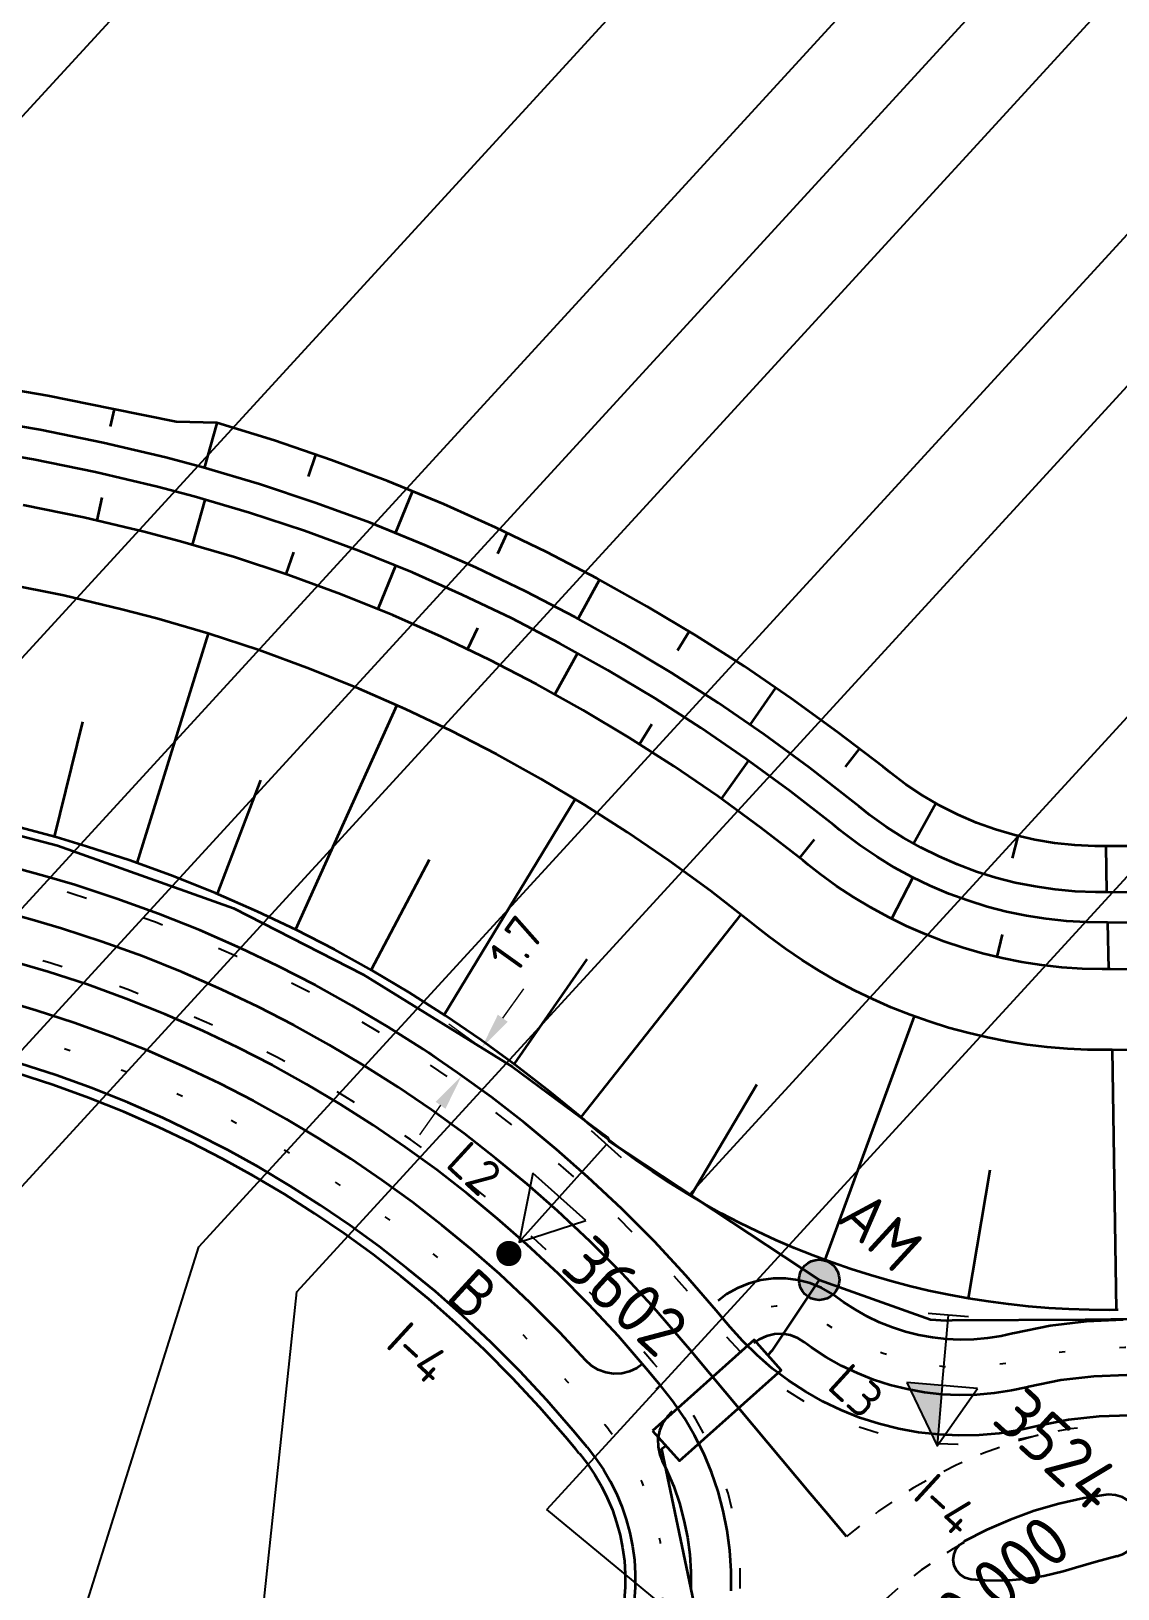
# Model space of a CAD drawing. Header units: metres. Extents: x 134219 to 139080, y 438661 to 444352.
# Drawn here: x 138422.2 to 138476.1, y 439488.6 to 439565.8 of the extents above; entities that cross this region are included whole.
import ezdxf
from ezdxf.enums import TextEntityAlignment as Align

# ---------------------------------------------------------------- set-up
doc = ezdxf.new("R2010")
doc.units = ezdxf.units.M
for name, pattern in [('11strp', [2, 1, -1]), ('13strp', [4, 1, -3]), ('30270strp', [3, 0.3, -2.7])]:
    doc.linetypes.add(name, pattern=pattern)
doc.layers.get('DEFPOINTS').update_dxf_attribs({"color": 193})
for name, color, linetype, lineweight in [('N-WE-KL-ET-T18', 1, 'Continuous', 18), ('N-WE-KL-ET-T25', 7, 'Continuous', 25), ('N-WE-KL-ET_LS_HULPSTUK_MOF-G', 10, 'Continuous', 35), ('N-WE-KL-ET_LS_OV_ARMATUUR-S', 7, 'Continuous', 25), ('N-WE-KL-ET_LS_OV_ARMATUUR-T18', 1, 'Continuous', 25), ('N-WE-KL-ET_LS_OV_KABEL-G', 10, 'KL-LS-OV-N', 35), ('N-WE-KL-ET_LS_OV_KABEL-M', 7, 'Continuous', 18), ('N-WE-KL-ET_LS_OV_KABEL-T25', 7, 'Continuous', 25), ('N-WE-KL-ET_LS_OV_MANTELBUIS-G', 10, 'Continuous', 35), ('Utd-ondergr-nw', 8, '13strp', 35)]:
    doc.layers.add(name, color=color, linetype=linetype, lineweight=lineweight)
doc.layers.add('N-WE-KL-ET_LS_OV_ARMATUUR-T25', color=2, linetype='Continuous')
doc.layers.add('Utd-weg-nw', color=8, linetype='Continuous')
doc.styles.add('alm a2ee v011$0$rtw_iso', font='NLCS-ISO.ttf')
doc.styles.add('ISO18', font='NLCS-ISO.ttf')
doc.styles.add('ISO25', font='NLCS-ISO.ttf')
doc.styles.add('NLCS-ISO', font='NLCS-ISO.ttf')
doc.styles.add('NLCS_18', font='NLCS-ISO.ttf', dxfattribs={"height": 1.8})
doc.linetypes.add('KL-LS-OV-N', pattern='A,4,-1,[103,NLCS.SHX,S=0.75,R=0,X=0,Y=0],-1,4,-1.5,["0V",Standard,S=1,R=0,X=0,Y=-0.5],-3', length=14.5)
doc.dimstyles.new('NLCS_t18_pijl_Dimension_l3_h1', dxfattribs={"dimtxt": 1.8, "dimasz": 1.8, "dimexe": 2, "dimexo": 2, "dimgap": 0.7, "dimtad": 1, "dimdec": 1, "dimzin": 0, "dimdsep": 46, "dimtxsty": 'NLCS_18', "dimcen": 2.5, "dimdle": 2, "dimclrd": 256, "dimclre": 256, "dimclrt": 256, "dimadec": 1, "dimazin": 0, "dimtfac": 1, "dimtdec": 1, "dimtofl": 0, "dimtmove": 1, "dimatfit": 0, "dimfxl": 0, "dimtolj": 1, "dimtzin": 0, "dimlwd": 18, "dimlwe": 18, "dimarcsym": 0})

# ---------------------------------------------------------------- blocks, each defined once
blk = doc.blocks.new('SKL-ET_OV_ARMATUUR_HD_NATRIUM_1x150W-SO (2)')
for points in [[(3.493, -1.757), (6.493, 0), (3.493, 1.757)], [(3.493, 1.757), (3.493, -1.757)], [(0, 1), (0, -1)], [(3.493, 0), (0, 0)], [(3.493, 0), (6.493, 0)]]:
    blk.add_lwpolyline(points)
blk.add_solid([(3.493, 0), (3.493, -1.757), (6.493, 0)])
at = {"layer": 'N-WE-KL-ET-T18', "linetype": 'ByBlock', "style": 'NLCS-ISO'}
blk.add_attdef('GROEPSNUMMER', text='', height=1.8, dxfattribs=at).set_placement((-2, -4), align=Align.RIGHT)
blk.add_attdef('FASE-AANSLUITING', (10, -4), '', height=1.8, dxfattribs=at)
at = {"layer": 'N-WE-KL-ET-T18', "linetype": 'ByBlock', "style": 'NLCS-ISO', "flags": 1}
for tag, p in [('TYPE_ARMATUUR', (7.765, -13.456)), ('TYPE_FABRIKAAT', (7.765, -17.24)), ('VERMOGEN_LAMP', (7.765, -21.025)), ('SPIEGELSTAND', (7.765, -24.809)), ('HOOGTE_LICHTMAST', (7.765, -28.594)), ('UITLEGGERHOEK', (7.765, -32.378)), ('TYPE_LICHTMAST', (7.765, -36.163)), ('BOTSVRIENDELIJK', (7.765, -39.947)), ('POSITIE_LICHTMAST', (7.765, -43.732)), ('KABELAANSLUITING', (7.765, -47.516)), ('VOEDINGSPUNT', (7.765, -51.301))]:
    blk.add_attdef(tag, p, '', height=1.8, dxfattribs=at)
at = {"layer": 'N-WE-KL-ET-T25', "linetype": 'ByBlock', "style": 'NLCS-ISO'}
blk.add_attdef('MASTNUMMER', text='', height=2.5, dxfattribs=at).set_placement((4, 4.31), align=Align.MIDDLE)
at = {"layer": 'N-WE-KL-ET-T25', "linetype": 'ByBlock', "style": 'NLCS-ISO', "flags": 1}
blk.add_attdef('TYPE_SYMBOOL', (7.765, -10.056), '', height=2.5, dxfattribs=at)
blk = doc.blocks.new('SKL-ET_OV_ARMATUUR_HD_NATRIUM_1x100W-SO')
for points in [[(3.493, -1.757), (6.493, 0), (3.493, 1.757)], [(3.493, 1.757), (3.493, -1.757)], [(0, 1), (0, -1)], [(3.493, 0), (0, 0)], [(3.493, 0), (6.5, 0)]]:
    blk.add_lwpolyline(points)
at = {"const_width": 0.625}
blk.add_lwpolyline([(6.938, 0, 1), (7.562, 0, 1)], format="xyb", close=True, dxfattribs=at)
at = {"layer": 'N-WE-KL-ET-T18', "linetype": 'ByBlock', "style": 'NLCS-ISO'}
blk.add_attdef('GROEPSNUMMER', text='', height=1.8, dxfattribs=at).set_placement((-2, -4), align=Align.RIGHT)
blk.add_attdef('FASE-AANSLUITING', (10, -4), '', height=1.8, dxfattribs=at)
at = {"layer": 'N-WE-KL-ET-T18', "linetype": 'ByBlock', "style": 'NLCS-ISO', "flags": 1}
for tag, p in [('TYPE_ARMATUUR', (7.765, -13.456)), ('TYPE_FABRIKAAT', (7.765, -17.24)), ('VERMOGEN_LAMP', (7.765, -21.025)), ('SPIEGELSTAND', (7.765, -24.809)), ('HOOGTE_LICHTMAST', (7.765, -28.594)), ('UITLEGGERHOEK', (7.765, -32.378)), ('TYPE_LICHTMAST', (7.765, -36.163)), ('BOTSVRIENDELIJK', (7.765, -39.947)), ('POSITIE_LICHTMAST', (7.765, -43.732)), ('KABELAANSLUITING', (7.765, -47.516)), ('VOEDINGSPUNT', (7.765, -51.301))]:
    blk.add_attdef(tag, p, '', height=1.8, dxfattribs=at)
at = {"layer": 'N-WE-KL-ET-T25', "linetype": 'ByBlock', "style": 'NLCS-ISO'}
blk.add_attdef('MASTNUMMER', text='', height=2.5, dxfattribs=at).set_placement((4, 4.31), align=Align.MIDDLE)
at = {"layer": 'N-WE-KL-ET-T25', "linetype": 'ByBlock', "style": 'NLCS-ISO', "flags": 1}
blk.add_attdef('TYPE_SYMBOOL', (7.765, -10.056), '', height=2.5, dxfattribs=at)
blk = doc.blocks.new('SKL-ET_HULP_MOF_AFDEKMOF_SO')
at = {"ltscale": 10}
h = blk.add_hatch(color=256, dxfattribs=at)
edge = h.paths.add_edge_path()
edge.add_arc((0, 0), 1, 0, 360)
blk.add_circle((0, 0), 1)
at = {"layer": 'N-WE-KL-ET-T18', "style": 'NLCS-ISO', "flags": 1}
for tag, p in [('OMSCHRIJVING_LEGENDA', (0, -8.431)), ('LOCATIE', (0, -12.215)), ('MASTNUMMER', (0, -16)), ('VAN', (0, -19.784)), ('NAAR', (0, -23.569)), ('AFTAKKING', (0, -27.353)), ('VOEDINGSPUNT', (0, -31.138)), ('GROEPSNUMMER', (0, -34.922)), ('POSITIE_X', (0, -38.707)), ('POSITIE_Y', (0, -42.491)), ('OVERIGE_OPMERKING(EN)_2', (0, -50.06))]:
    blk.add_attdef(tag, p, '', height=1.8, dxfattribs=at)
at = {"layer": 'N-WE-KL-ET-T18', "style": 'NLCS-ISO'}
blk.add_attdef('OVERIGE_OPMERKING(EN)_1', (0, -46.276), '', height=1.8, dxfattribs=at)
at = {"layer": 'N-WE-KL-ET-T25', "style": 'NLCS-ISO'}
blk.add_attdef('SOORT_MOF', (0, 2.715), '', height=2.25, dxfattribs=at)
blk = doc.blocks.new('*D531')
at = {"layer": 'DEFPOINTS', "color": 0, "transparency": 16777216}
for p in [(138444.549, 439515.404), (138444.549, 439515.404), (138443.559, 439514.021)]:
    blk.add_point(p, dxfattribs=at)
at = {"layer": 'N-WE-KL-ET_LS_OV_KABEL-M', "linetype": 'Continuous', "lineweight": 18, "transparency": 16777216}
for p, q in [((138445.596, 439516.868), (138446.643, 439518.332)), ((138442.512, 439512.557), (138441.465, 439511.093))]:
    blk.add_line(p, q, dxfattribs=at)
at = {"layer": 'N-WE-KL-ET_LS_OV_KABEL-M', "lineweight": 18, "transparency": 16777216}
for p, q in [((138444.549, 439515.404), (138442.922, 439516.568)), ((138443.559, 439514.021), (138441.933, 439515.185))]:
    blk.add_line(p, q, dxfattribs=at)
at = {"layer": 'N-WE-KL-ET_LS_OV_KABEL-M', "transparency": 16777216}
for points in [[(138445.352, 439517.043), (138445.84, 439516.694), (138444.549, 439515.404)], [(138442.268, 439512.731), (138442.756, 439512.382), (138443.559, 439514.021)]]:
    blk.add_solid(points, dxfattribs=at)
at = {"layer": 'N-WE-KL-ET_LS_OV_KABEL-M', "transparency": 16777216, "insert": (138446.261, 439520.548), "char_height": 1.8, "attachment_point": 5, "rotation": 54.42391, "style": 'NLCS_18'}
blk.add_mtext('\\A1;1.7', dxfattribs=at)

msp = doc.modelspace()

# ---------------------------------------------------------------- linework, layer by layer
at = {"layer": 'N-WE-KL-ET_LS_OV_KABEL-G', "flags": 128}
for points, elevation in [([(138410.767, 439528.35), (138410.801, 439528.538), (138413.887, 439527.958), (138423.538, 439525.424), (138432.266, 439522.329), (138438.685, 439519.034), (138446.069, 439514.463), (138450.787, 439510.977), (138450.858, 439510.771), (138461.262, 439503.909), (138466.779, 439501.942), (138467.544, 439501.896), (138467.841, 439501.905), (138474.435, 439501.952), (138478.225, 439501.987), (138483.255, 439501.451), (138490.332, 439499.543), (138497.132, 439496.889), (138497.68, 439496.377), (138506.71, 439489.652), (138514.888, 439481.111), (138519.769, 439472.308), (138522.695, 439463.424), (138523.839, 439453.927), (138523.219, 439444.572), (138519.852, 439433.753), (138516.126, 439426.136), (138513.611, 439418.576), (138513.388, 439416.195), (138513.397, 439416.194), (138502.659, 439417.147), (138502.663, 439417.154), (138499.933, 439417.635), (138499.966, 439420.484), (138502.056, 439428.12), (138505.295, 439436.199), (138508.373, 439447.072), (138508.292, 439456.213), (138504.908, 439466.951), (138504.893, 439466.936), (138499.402, 439474.419), (138495.707, 439477.445), (138488.234, 439480.694), (138483.687, 439480.705), (138476.15, 439478.941), (138470.645, 439473.2), (138466.81, 439466.788), (138459.573, 439451.145), (138459.63, 439445.594), (138461.105, 439434.032), (138463.733, 439426.761), (138470.89, 439419.514), (138482.264, 439408.123), (138484.943, 439405.543), (138487.566, 439408.142)], 7.326), ([(138461.262, 439503.909), (138458.925, 439500.395), (138458.717, 439500.184)], 7.491), ([(138453.682, 439495.683), (138453.447, 439495.525), (138455.408, 439486.228), (138452.839, 439480.841), (138452.65, 439480.54), (138452.996, 439480.329)], 7.491)]:
    msp.add_lwpolyline(points, dxfattribs=dict(at, elevation=elevation))
at = {"layer": 'N-WE-KL-ET_LS_OV_KABEL-T25'}
for p, q in [((138447.782, 439492.539), (138546.696, 439600.478)), ((138435.401, 439503.322), (138522.84, 439598.738)), ((138454.846, 439508.141), (138537.285, 439598.101)), ((138430.54, 439505.543), (138513.504, 439596.075)), ((138407.611, 439493.083), (138501.168, 439595.175)), ((138402.176, 439493.9), (138489.901, 439589.628)), ((138373.57, 439508.921), (138443.251, 439584.959)), ((138396.687, 439494.939), (138476.039, 439581.53)), ((138415.258, 439527.598), (138463.314, 439580.038)), ((138417.63, 439464.419), (138430.54, 439505.543)), ((138430.137, 439454.095), (138435.401, 439503.322)), ((138455.408, 439486.228), (138447.782, 439492.539))]:
    msp.add_line(p, q, dxfattribs=at)
at = {"layer": 'N-WE-KL-ET_LS_OV_MANTELBUIS-G', "linetype": 'Continuous'}
msp.add_lwpolyline([(138453.016, 439496.428), (138454.349, 439494.937), (138459.383, 439499.438), (138458.05, 439500.929)], close=True, dxfattribs=at)
at = {"layer": 'Utd-ondergr-nw', "linetype": 'Continuous', "flags": 128}
for points in [[(138475.492, 439525.395), (138474.913, 439525.393), (138473.915, 439525.438), (138472.92, 439525.542), (138471.934, 439525.707), (138470.959, 439525.93), (138470, 439526.212), (138469.059, 439526.551), (138468.141, 439526.946), (138467.248, 439527.395), (138466.384, 439527.898), (138465.551, 439528.452), (138464.772, 439529.04), (138464.423, 439529.318), (138462.177, 439531.048), (138459.883, 439532.71), (138457.544, 439534.303), (138455.161, 439535.824), (138452.737, 439537.274), (138450.274, 439538.65), (138447.773, 439539.952), (138445.238, 439541.18), (138442.669, 439542.331), (138439.908, 439543.469), (138437.115, 439544.521), (138434.292, 439545.483), (138431.442, 439546.357), (138429.42, 439546.42), (138426.24, 439547.065), (138423.07, 439547.708), (138419.885, 439548.254)], [(138475.51, 439523.117), (138474.939, 439523.116), (138473.94, 439523.154), (138472.944, 439523.245), (138471.955, 439523.388), (138470.974, 439523.584), (138470.005, 439523.831), (138469.051, 439524.129), (138468.114, 439524.478), (138467.196, 439524.875), (138466.301, 439525.32), (138465.43, 439525.812), (138464.587, 439526.35), (138463.773, 439526.931), (138463.235, 439527.353), (138462.947, 439527.586), (138460.768, 439529.289), (138458.54, 439530.923), (138456.264, 439532.486), (138453.943, 439533.977), (138451.579, 439535.394), (138449.175, 439536.737), (138446.733, 439538.005), (138444.255, 439539.195), (138441.743, 439540.308), (138439.043, 439541.403), (138436.31, 439542.409), (138433.549, 439543.323), (138430.762, 439544.147), (138428.906, 439544.641), (138425.806, 439545.38), (138422.685, 439546.013), (138419.549, 439546.545)], [(138426.172, 439546.189), (138426.361, 439547.041)], [(138430.833, 439544.126), (138431.453, 439546.354)], [(138475.539, 439521.619), (138475.502, 439521.618), (138474.502, 439521.626), (138473.504, 439521.683), (138472.509, 439521.788), (138471.521, 439521.943), (138470.542, 439522.145), (138469.574, 439522.395), (138468.619, 439522.693), (138467.681, 439523.036), (138466.76, 439523.426), (138465.859, 439523.86), (138464.98, 439524.337), (138464.126, 439524.858), (138463.299, 439525.419), (138462.5, 439526.02), (138462.288, 439526.19), (138461.974, 439526.445), (138459.83, 439528.118), (138457.638, 439529.724), (138455.4, 439531.26), (138453.117, 439532.725), (138450.792, 439534.117), (138448.428, 439535.437), (138446.026, 439536.682), (138443.589, 439537.851), (138441.119, 439538.944), (138438.464, 439540.019), (138435.777, 439541.007), (138433.061, 439541.905), (138430.321, 439542.713), (138428.49, 439543.2), (138425.432, 439543.927), (138422.353, 439544.551), (138419.259, 439545.074)], [(138435.971, 439543.714), (138436.336, 439544.786)], [(138425.747, 439542.658), (138425.49, 439541.525)], [(138430.848, 439542.558), (138430.213, 439540.322)], [(138440.291, 439540.897), (138441.127, 439542.967)], [(138475.696, 439519.298), (138475.279, 439519.295), (138474.28, 439519.319), (138473.282, 439519.385), (138472.288, 439519.495), (138471.3, 439519.647), (138470.319, 439519.842), (138469.348, 439520.078), (138468.387, 439520.357), (138467.44, 439520.676), (138466.507, 439521.037), (138465.591, 439521.436), (138464.692, 439521.876), (138463.814, 439522.353), (138462.956, 439522.868), (138462.122, 439523.419), (138461.312, 439524.006), (138460.714, 439524.474), (138460.465, 439524.676), (138458.377, 439526.304), (138456.241, 439527.865), (138454.061, 439529.359), (138451.837, 439530.784), (138449.573, 439532.138), (138447.27, 439533.421), (138444.93, 439534.631), (138442.557, 439535.768), (138440.152, 439536.83), (138437.566, 439537.875), (138434.949, 439538.834), (138432.306, 439539.706), (138429.637, 439540.491), (138427.845, 439540.966), (138424.851, 439541.676), (138421.838, 439542.283)], [(138445.344, 439539.899), (138445.815, 439540.9)], [(138435.237, 439539.962), (138434.856, 439538.865)], [(138440.289, 439539.28), (138439.404, 439537.132)], [(138449.336, 439536.647), (138450.386, 439538.587)], [(138475.765, 439515.302), (138475.553, 439515.299), (138474.553, 439515.309), (138473.554, 439515.356), (138472.558, 439515.439), (138471.565, 439515.559), (138470.577, 439515.716), (138469.596, 439515.908), (138468.622, 439516.137), (138467.658, 439516.401), (138466.704, 439516.701), (138465.762, 439517.035), (138464.832, 439517.404), (138463.917, 439517.806), (138463.017, 439518.242), (138462.134, 439518.711), (138461.268, 439519.212), (138460.422, 439519.744), (138459.596, 439520.307), (138458.79, 439520.901), (138458.194, 439521.37), (138457.87, 439521.632), (138455.876, 439523.182), (138453.838, 439524.668), (138451.757, 439526.089), (138449.635, 439527.444), (138447.474, 439528.733), (138445.277, 439529.952), (138443.045, 439531.103), (138440.781, 439532.183), (138438.487, 439533.192), (138436.021, 439534.185), (138433.526, 439535.096), (138431.005, 439535.924), (138428.461, 439536.668), (138426.735, 439537.123), (138423.853, 439537.803), (138420.951, 439538.383)], [(138431.003, 439535.924), (138427.476, 439524.558)], [(138444.351, 439536.197), (138443.848, 439535.149)], [(138454.243, 439535.086), (138454.823, 439536.027)], [(138449.297, 439534.952), (138448.173, 439532.918)], [(138457.843, 439531.401), (138459.116, 439533.232)], [(138440.345, 439532.375), (138435.329, 439521.262)], [(138424.779, 439531.556), (138423.374, 439525.859)], [(138452.984, 439531.429), (138452.365, 439530.446)], [(138462.561, 439529.324), (138463.258, 439530.215)], [(138457.759, 439529.635), (138456.411, 439527.741)], [(138433.593, 439528.661), (138431.457, 439523.031)], [(138449.184, 439527.714), (138442.69, 439517.041)], [(138465.927, 439525.531), (138467.039, 439527.517)], [(138476.063, 439502.419), (138475.63, 439502.414), (138474.63, 439502.421), (138473.63, 439502.453), (138472.632, 439502.509), (138471.635, 439502.591), (138470.641, 439502.698), (138469.65, 439502.829), (138468.662, 439502.986), (138467.679, 439503.167), (138466.7, 439503.372), (138465.727, 439503.602), (138464.76, 439503.856), (138463.799, 439504.134), (138462.846, 439504.436), (138461.9, 439504.762), (138460.963, 439505.111), (138460.036, 439505.484), (138459.117, 439505.88), (138458.209, 439506.298), (138457.312, 439506.739), (138456.425, 439507.203), (138455.551, 439507.688), (138454.689, 439508.195), (138453.841, 439508.724), (138453.005, 439509.273), (138452.184, 439509.844), (138451.377, 439510.434), (138450.585, 439511.045), (138449.809, 439511.675), (138449.49, 439511.943), (138447.916, 439513.243), (138446.232, 439514.549), (138444.51, 439515.803), (138442.749, 439517.003), (138440.953, 439518.148), (138439.122, 439519.238), (138437.258, 439520.271), (138435.364, 439521.246), (138433.44, 439522.162), (138431.368, 439523.07), (138429.267, 439523.909), (138427.14, 439524.68), (138424.988, 439525.38), (138423.475, 439525.832), (138420.945, 439526.523)], [(138461.022, 439525.715), (138460.296, 439524.808)], [(138470.835, 439524.793), (138471.112, 439525.895)], [(138441.957, 439524.721), (138439.078, 439519.262)], [(138475.51, 439523.117), (138475.468, 439525.395)], [(138504.195, 439518.004), (138501.539, 439519.27), (138498.849, 439520.497), (138496.886, 439521.319), (138494.889, 439522.065), (138492.858, 439522.718), (138490.804, 439523.313), (138488.729, 439523.847), (138486.634, 439524.318), (138484.522, 439524.723), (138482.394, 439525.057), (138481.252, 439525.181), (138477.997, 439525.386), (138475.492, 439525.395)], [(138471.992, 439496.64), (138471.162, 439496.458), (138470.174, 439496.304), (138469.178, 439496.216), (138468.178, 439496.195), (138467.18, 439496.24), (138466.186, 439496.352), (138465.202, 439496.53), (138464.232, 439496.773), (138463.281, 439497.079), (138462.352, 439497.449), (138461.449, 439497.88), (138460.578, 439498.37), (138459.741, 439498.917), (138458.942, 439499.518), (138458.185, 439500.171), (138457.474, 439500.874), (138456.862, 439501.559), (138456.678, 439501.779), (138456.169, 439502.386), (138454.666, 439504.119), (138453.105, 439505.8), (138451.487, 439507.426), (138449.814, 439508.997), (138448.26, 439510.363), (138446.665, 439511.682), (138445.031, 439512.95), (138443.358, 439514.168), (138441.648, 439515.333), (138439.904, 439516.446), (138438.125, 439517.504), (138436.316, 439518.507), (138434.476, 439519.454), (138432.608, 439520.344), (138430.595, 439521.225), (138428.555, 439522.04), (138426.489, 439522.788), (138424.4, 439523.469), (138422.92, 439523.91), (138420.446, 439524.586)], [(138465.892, 439523.844), (138464.849, 439521.799)], [(138462.619, 439491.186), (138461.593, 439492.41), (138460.84, 439493.31), (138455.17, 439500.075), (138454.954, 439500.334), (138454.445, 439500.941), (138452.992, 439502.616), (138451.483, 439504.24), (138449.919, 439505.813), (138448.302, 439507.33), (138446.8, 439508.651), (138445.259, 439509.925), (138443.679, 439511.151), (138442.062, 439512.328), (138440.409, 439513.455), (138438.723, 439514.53), (138437.005, 439515.553), (138435.255, 439516.522), (138433.477, 439517.438), (138431.672, 439518.298), (138429.726, 439519.15), (138427.754, 439519.938), (138425.758, 439520.661), (138423.739, 439521.318), (138422.296, 439521.748), (138419.884, 439522.407)], [(138505.905, 439514.772), (138503.36, 439516.039), (138500.772, 439517.233), (138498.139, 439518.346), (138496.224, 439519.09), (138494.285, 439519.785), (138492.324, 439520.428), (138490.34, 439521.016), (138488.335, 439521.546), (138486.311, 439522.015), (138484.269, 439522.419), (138482.21, 439522.756), (138481.119, 439522.881), (138478.008, 439523.096), (138475.51, 439523.117)], [(138457.387, 439522.007), (138449.456, 439511.971)], [(138505.261, 439513.417), (138502.773, 439514.659), (138500.243, 439515.83), (138497.669, 439516.922), (138495.797, 439517.652), (138493.901, 439518.335), (138491.983, 439518.967), (138490.043, 439519.546), (138488.083, 439520.068), (138486.103, 439520.53), (138484.105, 439520.928), (138482.091, 439521.261), (138481.032, 439521.383), (138478.015, 439521.596), (138475.539, 439521.619)], [(138475.539, 439521.619), (138475.582, 439519.297)], [(138470.321, 439521.021), (138470.063, 439519.904)], [(138456.902, 439488.496), (138456.905, 439489.496), (138456.841, 439490.494), (138456.711, 439491.485), (138456.515, 439492.466), (138456.255, 439493.431), (138455.93, 439494.377), (138455.544, 439495.299), (138455.096, 439496.193), (138454.591, 439497.055), (138454.028, 439497.882), (138453.413, 439498.67), (138453.408, 439498.675), (138453.229, 439498.888), (138452.72, 439499.496), (138451.318, 439501.113), (138449.861, 439502.681), (138448.351, 439504.199), (138446.79, 439505.664), (138445.341, 439506.939), (138443.852, 439508.169), (138442.327, 439509.353), (138440.766, 439510.489), (138439.171, 439511.577), (138437.543, 439512.615), (138435.884, 439513.602), (138434.195, 439514.538), (138432.478, 439515.421), (138430.735, 439516.252), (138428.857, 439517.074), (138426.954, 439517.835), (138425.026, 439518.533), (138423.077, 439519.168), (138421.672, 439519.587)], [(138449.763, 439519.796), (138446.153, 439514.606)], [(138504.263, 439511.317), (138501.863, 439512.519), (138499.423, 439513.654), (138496.941, 439514.714), (138495.134, 439515.424), (138493.306, 439516.088), (138491.455, 439516.703), (138489.583, 439517.267), (138487.691, 439517.776), (138485.779, 439518.227), (138483.85, 439518.617), (138481.905, 439518.943), (138480.898, 439519.062), (138478.026, 439519.271), (138475.696, 439519.298)], [(138452.482, 439499.714), (138452.232, 439499.535), (138451.872, 439499.364), (138451.484, 439499.267), (138451.085, 439499.25), (138450.691, 439499.312), (138450.316, 439499.451), (138449.977, 439499.662), (138449.713, 439499.906), (138448.419, 439501.295), (138446.957, 439502.764), (138445.446, 439504.183), (138444.043, 439505.417), (138442.602, 439506.608), (138441.125, 439507.754), (138439.614, 439508.854), (138438.07, 439509.907), (138436.494, 439510.912), (138434.887, 439511.868), (138433.253, 439512.774), (138431.591, 439513.629), (138429.903, 439514.433), (138428.085, 439515.229), (138426.242, 439515.966), (138424.376, 439516.642), (138422.489, 439517.256), (138421.117, 439517.665)], [(138465.962, 439516.964), (138461.538, 439504.897)], [(138504.759, 439506.516), (138502.546, 439507.704), (138500.298, 439508.838), (138498.013, 439509.911), (138495.687, 439510.915), (138493.995, 439511.589), (138492.281, 439512.221), (138490.547, 439512.808), (138488.792, 439513.346), (138487.017, 439513.833), (138485.223, 439514.266), (138483.413, 439514.641), (138481.587, 439514.956), (138480.668, 439515.069), (138478.046, 439515.271), (138475.765, 439515.302)], [(138475.765, 439515.302), (138475.974, 439502.418)], [(138449.384, 439495.303), (138449.205, 439495.516), (138448.696, 439496.124), (138447.411, 439497.605), (138446.076, 439499.043), (138444.692, 439500.433), (138443.262, 439501.776), (138441.934, 439502.944), (138440.57, 439504.072), (138439.173, 439505.156), (138437.742, 439506.197), (138436.28, 439507.194), (138434.789, 439508.145), (138433.268, 439509.05), (138431.721, 439509.907), (138430.148, 439510.717), (138428.551, 439511.478), (138426.83, 439512.231), (138425.086, 439512.928), (138423.319, 439513.568), (138421.533, 439514.15)], [(138449.768, 439495.624), (138449.589, 439495.838), (138449.08, 439496.445), (138447.783, 439497.94), (138446.436, 439499.389), (138445.041, 439500.792), (138443.598, 439502.146), (138442.258, 439503.325), (138440.883, 439504.462), (138439.473, 439505.556), (138438.03, 439506.606), (138436.556, 439507.611), (138435.051, 439508.571), (138433.518, 439509.483), (138431.957, 439510.348), (138430.37, 439511.165), (138428.759, 439511.932), (138427.023, 439512.693), (138425.264, 439513.396), (138423.482, 439514.041), (138421.68, 439514.628)], [(138458.179, 439513.586), (138454.907, 439508.067)], [(138469.713, 439509.336), (138468.64, 439502.99)], [(138476.31, 439501.922), (138474.505, 439501.844), (138472.706, 439501.633), (138470.93, 439501.27), (138470.842, 439501.249), (138470.274, 439501.124), (138469.599, 439501.019), (138468.919, 439500.959), (138468.236, 439500.944), (138467.553, 439500.975), (138466.874, 439501.052), (138466.202, 439501.173), (138465.539, 439501.339), (138464.889, 439501.549), (138464.254, 439501.802), (138463.638, 439502.096), (138463.042, 439502.431), (138462.47, 439502.804), (138462.172, 439503.021), (138461.919, 439503.2), (138461.384, 439503.505), (138460.814, 439503.738), (138460.218, 439503.896), (138459.607, 439503.975), (138458.991, 439503.974), (138458.381, 439503.894), (138457.785, 439503.735), (138457.216, 439503.5), (138456.681, 439503.194), (138456.254, 439502.875)], [(138476.495, 439499.179), (138474.861, 439499.118), (138473.232, 439498.934), (138471.623, 439498.609), (138471.508, 439498.581), (138470.788, 439498.423), (138469.932, 439498.289), (138469.069, 439498.213), (138468.202, 439498.195), (138467.337, 439498.234), (138466.476, 439498.331), (138465.623, 439498.485), (138464.783, 439498.695), (138463.958, 439498.961), (138463.153, 439499.282), (138462.371, 439499.655), (138461.615, 439500.08), (138460.89, 439500.554), (138460.512, 439500.829), (138460.21, 439501.018), (138459.837, 439501.162), (138459.444, 439501.23), (138459.044, 439501.217), (138458.656, 439501.126), (138458.293, 439500.959), (138458.021, 439500.767)], [(138453.989, 439497.389), (138453.73, 439497.127), (138453.508, 439496.795), (138453.356, 439496.425), (138453.281, 439496.033), (138453.286, 439495.634), (138453.37, 439495.243), (138453.492, 439494.947), (138453.726, 439494.464), (138454.061, 439493.665), (138454.342, 439492.845), (138454.568, 439492.009), (138454.738, 439491.159), (138454.85, 439490.3), (138454.905, 439489.435), (138454.903, 439488.569)], [(138500.844, 439487.816), (138499.382, 439488.793), (138497.881, 439489.709), (138496.344, 439490.561), (138494.792, 439491.392), (138493.223, 439492.199), (138491.631, 439492.976), (138490.013, 439493.716), (138488.834, 439494.221), (138487.64, 439494.699), (138486.429, 439495.15), (138485.203, 439495.568), (138483.96, 439495.953), (138482.701, 439496.299), (138481.428, 439496.604), (138480.142, 439496.865), (138479.622, 439496.95), (138478.133, 439497.12), (138476.63, 439497.183), (138475.12, 439497.134), (138473.614, 439496.971), (138472.127, 439496.673), (138471.992, 439496.64)], [(138449.768, 439495.624), (138449.771, 439495.62), (138450.191, 439495.082), (138450.576, 439494.517), (138450.921, 439493.928), (138451.227, 439493.317), (138451.491, 439492.687), (138451.713, 439492.041), (138451.891, 439491.381), (138452.024, 439490.711), (138452.113, 439490.034), (138452.157, 439489.352), (138452.155, 439488.669), (138452.107, 439487.987), (138452.014, 439487.31), (138451.877, 439486.641), (138451.695, 439485.982), (138451.469, 439485.337), (138451.201, 439484.709), (138450.892, 439484.1), (138450.677, 439483.727), (138449.089, 439481.107), (138444.731, 439473.918), (138443.905, 439472.556)], [(138449.384, 439495.303), (138449.387, 439495.299), (138449.788, 439494.788), (138450.153, 439494.25), (138450.482, 439493.689), (138450.772, 439493.108), (138451.024, 439492.509), (138451.234, 439491.894), (138451.404, 439491.267), (138451.531, 439490.629), (138451.616, 439489.985), (138451.657, 439489.337), (138451.655, 439488.687), (138451.61, 439488.038), (138451.522, 439487.394), (138451.391, 439486.758), (138451.217, 439486.132), (138451.003, 439485.518), (138450.748, 439484.92), (138450.454, 439484.341), (138450.249, 439483.986), (138448.661, 439481.367), (138444.303, 439474.177), (138443.477, 439472.815)], [(138475.459, 439493.264), (138474.369, 439493.097), (138473.132, 439492.816), (138471.915, 439492.458), (138470.722, 439492.025), (138469.56, 439491.518), (138468.431, 439490.939), (138468.42, 439490.934)], [(138476.022, 439490.221), (138476.33, 439490.333), (138476.626, 439490.521), (138476.872, 439490.772), (138477.056, 439491.072), (138477.167, 439491.405), (138477.2, 439491.755), (138477.154, 439492.103), (138477.03, 439492.432), (138476.836, 439492.725), (138476.58, 439492.966), (138476.277, 439493.143), (138475.942, 439493.248), (138475.591, 439493.275), (138475.459, 439493.264)], [(138468.8, 439489.064), (138468.765, 439489.068), (138468.494, 439489.147), (138468.256, 439489.298), (138468.069, 439489.509), (138467.949, 439489.764), (138467.905, 439490.042), (138467.94, 439490.322), (138468.052, 439490.581), (138468.231, 439490.798), (138468.42, 439490.934)], [(138476.023, 439490.221), (138474.982, 439489.946), (138473.958, 439489.645), (138473.632, 439489.545), (138473.339, 439489.457), (138472.386, 439489.228), (138471.418, 439489.076), (138470.442, 439489.005), (138469.462, 439489.013), (138468.8, 439489.064)]]:
    msp.add_lwpolyline(points, dxfattribs=at)
at = {"layer": 'Utd-weg-nw', "linetype": '30270strp', "flags": 128}
for points in [[(138450.822, 439496.507), (138450.642, 439496.721), (138450.134, 439497.328), (138448.806, 439498.858), (138447.428, 439500.342), (138445.999, 439501.778), (138444.522, 439503.165), (138443.151, 439504.371), (138441.743, 439505.535), (138440.299, 439506.655), (138438.822, 439507.73), (138437.313, 439508.759), (138435.772, 439509.741), (138434.203, 439510.676), (138432.605, 439511.561), (138430.98, 439512.397), (138429.331, 439513.183), (138427.554, 439513.961), (138425.753, 439514.681), (138423.929, 439515.341), (138422.084, 439515.942), (138420.736, 439516.344), (138418.48, 439516.96), (138416.209, 439517.511), (138413.922, 439517.996), (138411.622, 439518.415), (138410.451, 439518.602), (138407.503, 439519.071), (138404.561, 439519.58), (138401.626, 439520.127), (138398.274, 439520.801), (138394.933, 439521.527), (138391.604, 439522.303), (138388.286, 439523.13), (138384.982, 439524.008), (138381.691, 439524.935), (138378.415, 439525.913), (138375.154, 439526.94), (138371.909, 439528.016), (138368.681, 439529.142), (138365.47, 439530.317), (138362.278, 439531.541), (138359.104, 439532.813), (138355.951, 439534.134), (138352.817, 439535.502), (138349.12, 439537.19), (138345.454, 439538.945), (138343.591, 439539.858), (138334.611, 439544.257), (138325.63, 439548.656), (138316.65, 439553.056), (138307.67, 439557.455), (138298.689, 439561.854), (138289.709, 439566.253), (138282.614, 439569.729), (138280.706, 439570.669), (138276.182, 439572.946), (138271.684, 439575.275), (138267.213, 439577.656), (138262.77, 439580.088), (138258.356, 439582.572), (138253.971, 439585.107), (138249.615, 439587.692), (138245.29, 439590.328), (138240.995, 439593.013), (138236.732, 439595.748), (138232.501, 439598.532), (138228.302, 439601.366), (138224.136, 439604.247), (138220.004, 439607.177), (138215.907, 439610.154), (138211.844, 439613.179), (138208.815, 439615.482), (138207.816, 439616.25), (138203.824, 439619.368), (138199.869, 439622.532), (138195.95, 439625.741), (138192.069, 439628.996), (138188.226, 439632.295), (138185.674, 439634.53), (138183.139, 439636.784), (138181.671, 439638.1), (138180.679, 439638.988), (138173.233, 439645.662), (138165.786, 439652.336), (138158.339, 439659.011), (138155.673, 439661.4), (138150.892, 439665.685), (138143.445, 439672.359), (138135.998, 439679.033), (138134.048, 439680.781), (138128.551, 439685.707), (138124.828, 439689.044), (138121.104, 439692.381), (138120.655, 439692.784), (138113.657, 439699.055), (138112.198, 439700.359)], [(138692.031, 439309.101), (138689.403, 439309.34), (138686.769, 439309.513), (138686.767, 439309.513), (138684.132, 439309.62), (138681.493, 439309.661), (138678.854, 439309.636), (138676.216, 439309.545), (138673.581, 439309.389), (138672.679, 439309.32), (138670.951, 439309.166), (138668.328, 439308.878), (138665.712, 439308.525), (138663.107, 439308.106), (138660.512, 439307.622), (138657.967, 439307.082), (138655.437, 439306.479), (138652.922, 439305.814), (138650.424, 439305.087), (138650.292, 439305.047), (138647.21, 439304.15), (138644.11, 439303.321), (138642.771, 439302.986), (138640.992, 439302.561), (138637.857, 439301.871), (138634.708, 439301.251), (138631.546, 439300.701), (138628.373, 439300.221), (138625.19, 439299.812), (138621.998, 439299.474), (138618.8, 439299.207), (138615.597, 439299.01), (138612.39, 439298.886), (138611.163, 439298.857), (138609.661, 439298.86), (138608.161, 439298.93), (138606.665, 439299.064), (138605.177, 439299.264), (138603.699, 439299.528), (138602.691, 439299.747), (138602.299, 439299.841), (138600.913, 439300.211), (138599.544, 439300.639), (138598.194, 439301.124), (138596.866, 439301.664), (138595.561, 439302.259), (138594.282, 439302.909), (138593.031, 439303.61), (138591.811, 439304.364), (138590.623, 439305.167), (138589.469, 439306.019), (138588.352, 439306.919), (138587.273, 439307.864), (138586.235, 439308.854), (138585.239, 439309.886), (138584.286, 439310.958), (138583.379, 439312.069), (138582.52, 439313.217), (138581.839, 439314.202), (138579.412, 439317.815), (138576.954, 439321.407), (138574.06, 439325.553), (138571.125, 439329.669), (138568.149, 439333.756), (138565.132, 439337.813), (138562.074, 439341.839), (138558.977, 439345.835), (138555.84, 439349.8), (138552.663, 439353.733), (138549.447, 439357.634), (138546.192, 439361.502), (138542.899, 439365.338), (138539.567, 439369.141), (138536.198, 439372.91), (138532.791, 439376.646), (138529.347, 439380.347), (138525.866, 439384.014), (138524.713, 439385.212), (138523.557, 439386.406), (138522.396, 439387.596), (138521.232, 439388.783), (138520.221, 439389.854), (138519.257, 439390.968), (138518.365, 439392.091), (138517.521, 439393.251), (138516.726, 439394.444), (138515.981, 439395.67), (138515.287, 439396.926), (138514.647, 439398.209), (138514.061, 439399.518), (138513.529, 439400.85), (138513.054, 439402.203), (138512.635, 439403.575), (138512.274, 439404.963), (138511.971, 439406.365), (138511.727, 439407.778), (138511.542, 439409.201), (138511.416, 439410.629), (138511.35, 439412.062), (138511.343, 439413.496), (138511.396, 439414.93), (138511.509, 439416.359), (138511.682, 439417.783), (138511.913, 439419.199), (138512.204, 439420.603), (138512.552, 439421.995), (138512.959, 439423.37), (138513.449, 439424.803), (138514.002, 439426.212), (138514.617, 439427.596), (138515.173, 439428.723), (138515.292, 439428.952), (138516.026, 439430.276), (138516.698, 439431.469), (138517.57, 439433.156), (138518.371, 439434.878), (138519.099, 439436.631), (138519.754, 439438.414), (138520.334, 439440.222), (138520.838, 439442.053), (138521.266, 439443.903), (138521.616, 439445.769), (138521.888, 439447.648), (138522.081, 439449.537), (138522.196, 439451.432), (138522.231, 439453.331), (138522.188, 439455.229), (138522.065, 439457.124), (138521.864, 439459.012), (138521.584, 439460.89), (138521.226, 439462.755), (138520.791, 439464.603), (138520.279, 439466.432), (138519.691, 439468.238), (138519.029, 439470.017), (138518.293, 439471.768), (138517.485, 439473.486), (138516.606, 439475.169), (138515.658, 439476.814), (138514.642, 439478.418), (138513.986, 439479.381), (138513.56, 439479.979), (138512.414, 439481.493), (138511.206, 439482.957), (138509.938, 439484.371), (138508.612, 439485.73), (138507.23, 439487.033), (138505.796, 439488.277), (138504.311, 439489.461), (138502.778, 439490.581), (138501.2, 439491.637), (138499.579, 439492.626), (138497.918, 439493.547), (138496.241, 439494.44), (138494.544, 439495.305), (138492.821, 439496.134), (138491.07, 439496.921), (138489.796, 439497.456), (138488.504, 439497.962), (138487.196, 439498.436), (138485.871, 439498.877), (138484.528, 439499.279), (138483.17, 439499.641), (138481.797, 439499.959), (138480.41, 439500.23), (138479.816, 439500.32), (138478.117, 439500.495), (138476.403, 439500.551), (138474.683, 439500.481), (138472.969, 439500.284), (138471.276, 439499.939), (138471.175, 439499.915), (138470.531, 439499.773), (138469.766, 439499.654), (138468.994, 439499.586), (138468.219, 439499.569), (138467.445, 439499.605), (138466.675, 439499.691), (138465.912, 439499.829), (138465.161, 439500.017), (138464.423, 439500.255), (138463.703, 439500.542), (138463.004, 439500.875), (138462.329, 439501.255), (138461.68, 439501.679), (138461.342, 439501.925), (138461.116, 439502.082), (138460.658, 439502.326), (138460.168, 439502.497), (138459.657, 439502.591), (138459.138, 439502.605), (138458.623, 439502.54), (138458.124, 439502.396), (138457.654, 439502.178), (138457.222, 439501.89), (138457.137, 439501.821)], [(138453.398, 439498.687), (138451.29, 439496.921)], [(138450.822, 439496.507), (138450.825, 439496.503), (138451.302, 439495.893), (138451.738, 439495.252), (138452.13, 439494.584), (138452.476, 439493.891), (138452.776, 439493.176), (138453.027, 439492.443), (138453.229, 439491.695), (138453.381, 439490.935), (138453.482, 439490.167), (138453.531, 439489.393), (138453.529, 439488.619), (138453.475, 439487.846), (138453.37, 439487.078), (138453.213, 439486.319), (138453.007, 439485.572), (138452.751, 439484.841), (138452.447, 439484.128), (138452.097, 439483.437), (138451.853, 439483.014), (138450.265, 439480.395), (138445.906, 439473.205), (138445.081, 439471.843)]]:
    msp.add_lwpolyline(points, dxfattribs=at)
at = {"layer": 'Utd-weg-nw', "linetype": '13strp', "flags": 128}
for points in [[(138472.102, 439496.204), (138472.096, 439496.202), (138471.118, 439495.992), (138470.129, 439495.845), (138469.133, 439495.763), (138468.133, 439495.745), (138467.134, 439495.792), (138466.141, 439495.904), (138465.156, 439496.079), (138464.186, 439496.318), (138463.232, 439496.619), (138462.3, 439496.981), (138461.394, 439497.403), (138460.516, 439497.882), (138459.672, 439498.417), (138458.864, 439499.006), (138458.095, 439499.646), (138457.37, 439500.334), (138456.69, 439501.067), (138456.517, 439501.27), (138456.333, 439501.49), (138455.825, 439502.097), (138454.331, 439503.818), (138452.78, 439505.488), (138451.173, 439507.104), (138449.512, 439508.663), (138447.968, 439510.021), (138446.384, 439511.33), (138444.76, 439512.59), (138443.099, 439513.8), (138441.4, 439514.958), (138439.667, 439516.063), (138437.901, 439517.114), (138436.104, 439518.11), (138434.276, 439519.051), (138432.421, 439519.934), (138430.422, 439520.81), (138428.395, 439521.62), (138426.343, 439522.363), (138424.268, 439523.039), (138422.795, 439523.478), (138420.334, 439524.15), (138417.854, 439524.751), (138415.358, 439525.281), (138412.847, 439525.738), (138411.569, 439525.943), (138408.718, 439526.396), (138405.873, 439526.888), (138403.036, 439527.417), (138399.795, 439528.069), (138396.564, 439528.771), (138393.345, 439529.521), (138390.137, 439530.321), (138386.942, 439531.169), (138383.76, 439532.066), (138380.592, 439533.011), (138377.439, 439534.004), (138374.301, 439535.046), (138371.18, 439536.134), (138368.075, 439537.271), (138364.988, 439538.454), (138361.92, 439539.684), (138358.87, 439540.961), (138355.84, 439542.284), (138352.265, 439543.916), (138348.72, 439545.613), (138346.858, 439546.526), (138337.877, 439550.925), (138328.897, 439555.324)], [(138455.123, 439481.031), (138455.511, 439481.708), (138455.957, 439482.603), (138456.344, 439483.525), (138456.67, 439484.47), (138456.935, 439485.434), (138457.137, 439486.414), (138457.275, 439487.404), (138457.348, 439488.401), (138457.357, 439489.401), (138457.302, 439490.399), (138457.181, 439491.392), (138456.997, 439492.374), (138456.75, 439493.343), (138456.441, 439494.294), (138456.071, 439495.223), (138455.641, 439496.126), (138455.154, 439496.999), (138454.612, 439497.839), (138454.016, 439498.642), (138453.753, 439498.964), (138453.574, 439499.177), (138453.065, 439499.785), (138451.652, 439501.413), (138450.185, 439502.993), (138448.664, 439504.522), (138447.093, 439505.997), (138445.633, 439507.282), (138444.134, 439508.52), (138442.597, 439509.713), (138441.025, 439510.857), (138439.419, 439511.952), (138437.779, 439512.998), (138436.108, 439513.992), (138434.407, 439514.935), (138432.678, 439515.825), (138430.923, 439516.661), (138429.031, 439517.489), (138427.114, 439518.255), (138425.173, 439518.959), (138423.209, 439519.598), (138421.797, 439520.019), (138419.435, 439520.664), (138417.056, 439521.241), (138414.661, 439521.749), (138412.253, 439522.188), (138411.027, 439522.384), (138408.129, 439522.845), (138405.237, 439523.344), (138402.352, 439523.882), (138399.058, 439524.545), (138395.773, 439525.259), (138392.501, 439526.022), (138389.24, 439526.835), (138385.991, 439527.697), (138382.757, 439528.609), (138379.536, 439529.569), (138376.331, 439530.579), (138373.141, 439531.638), (138369.968, 439532.744), (138366.812, 439533.899), (138363.674, 439535.102), (138360.555, 439536.353), (138357.455, 439537.651), (138354.375, 439538.996), (138350.74, 439540.655), (138347.136, 439542.38), (138345.274, 439543.293), (138336.294, 439547.692), (138327.313, 439552.091)], [(138691.638, 439305.296), (138689.104, 439305.526), (138686.566, 439305.693), (138686.564, 439305.693), (138684.024, 439305.796), (138681.481, 439305.836), (138678.938, 439305.812), (138676.395, 439305.725), (138673.856, 439305.574), (138672.986, 439305.507), (138671.321, 439305.359), (138668.793, 439305.082), (138666.272, 439304.741), (138663.761, 439304.337), (138661.26, 439303.871), (138658.808, 439303.35), (138656.369, 439302.769), (138653.945, 439302.128), (138651.538, 439301.428), (138651.402, 439301.387), (138648.239, 439300.465), (138645.056, 439299.615), (138643.682, 439299.271), (138641.855, 439298.835), (138638.638, 439298.127), (138635.406, 439297.49), (138632.16, 439296.925), (138628.903, 439296.433), (138625.635, 439296.013), (138622.359, 439295.666), (138619.076, 439295.392), (138615.788, 439295.19), (138612.496, 439295.062), (138611.236, 439295.032), (138609.568, 439295.036), (138607.901, 439295.113), (138606.239, 439295.263), (138604.586, 439295.485), (138602.943, 439295.779), (138601.823, 439296.022), (138601.388, 439296.126), (138599.848, 439296.537), (138598.327, 439297.013), (138596.827, 439297.551), (138595.351, 439298.152), (138593.901, 439298.813), (138592.48, 439299.534), (138591.09, 439300.314), (138589.734, 439301.151), (138588.414, 439302.044), (138587.132, 439302.991), (138585.891, 439303.991), (138584.693, 439305.041), (138583.539, 439306.14), (138582.432, 439307.287), (138581.374, 439308.478), (138580.366, 439309.713), (138579.411, 439310.989), (138578.655, 439312.083), (138576.246, 439315.669), (138573.807, 439319.233), (138570.935, 439323.348), (138568.022, 439327.433), (138565.068, 439331.489), (138562.074, 439335.515), (138559.04, 439339.511), (138555.966, 439343.477), (138552.852, 439347.411), (138549.699, 439351.314), (138546.508, 439355.186), (138543.278, 439359.025), (138540.009, 439362.832), (138536.703, 439366.606), (138533.359, 439370.347), (138529.978, 439374.054), (138526.56, 439377.727), (138523.105, 439381.366), (138521.961, 439382.555), (138520.814, 439383.74), (138519.662, 439384.922), (138518.506, 439386.099), (138517.383, 439387.29), (138516.312, 439388.528), (138515.321, 439389.776), (138514.383, 439391.064), (138513.499, 439392.39), (138512.671, 439393.752), (138511.901, 439395.147), (138511.189, 439396.573), (138510.538, 439398.027), (138509.948, 439399.507), (138509.419, 439401.011), (138508.954, 439402.535), (138508.553, 439404.077), (138508.216, 439405.635), (138507.945, 439407.205), (138507.739, 439408.786), (138507.599, 439410.373), (138507.526, 439411.965), (138507.519, 439413.559), (138507.578, 439415.151), (138507.703, 439416.74), (138507.895, 439418.322), (138508.152, 439419.895), (138508.475, 439421.456), (138508.862, 439423.001), (138509.314, 439424.53), (138509.859, 439426.121), (138510.473, 439427.688), (138511.156, 439429.225), (138511.774, 439430.477), (138511.906, 439430.731), (138512.722, 439432.203), (138513.337, 439433.296), (138514.136, 439434.841), (138514.87, 439436.419), (138515.537, 439438.025), (138516.137, 439439.658), (138516.668, 439441.314), (138517.13, 439442.991), (138517.522, 439444.686), (138517.842, 439446.396), (138518.091, 439448.117), (138518.269, 439449.847), (138518.374, 439451.584), (138518.406, 439453.323), (138518.366, 439455.062), (138518.254, 439456.798), (138518.069, 439458.527), (138517.813, 439460.248), (138517.485, 439461.956), (138517.087, 439463.649), (138516.618, 439465.324), (138516.079, 439466.978), (138515.473, 439468.609), (138514.799, 439470.212), (138514.058, 439471.786), (138513.253, 439473.328), (138512.384, 439474.835), (138511.454, 439476.305), (138510.853, 439477.186), (138510.463, 439477.734), (138509.413, 439479.121), (138508.306, 439480.463), (138507.144, 439481.758), (138505.93, 439483.003), (138504.664, 439484.196), (138503.35, 439485.336), (138501.99, 439486.42), (138500.586, 439487.447), (138499.14, 439488.414), (138497.655, 439489.32), (138496.134, 439490.163), (138494.599, 439490.986), (138493.047, 439491.785), (138491.472, 439492.555), (138489.872, 439493.289), (138488.706, 439493.789), (138487.525, 439494.264), (138486.327, 439494.711), (138485.114, 439495.127), (138483.884, 439495.509), (138482.639, 439495.853), (138481.379, 439496.157), (138480.106, 439496.417), (138479.596, 439496.501), (138478.135, 439496.671), (138476.66, 439496.734), (138475.179, 439496.688), (138473.7, 439496.529), (138472.24, 439496.238), (138472.102, 439496.204)]]:
    msp.add_lwpolyline(points, dxfattribs=at)
at = {"layer": 'Utd-weg-nw', "linetype": '11strp', "flags": 128}
for points in [[(138472.099, 439496.215), (138470.807, 439495.831), (138469.406, 439495.322), (138468.04, 439494.726), (138466.714, 439494.046), (138465.967, 439493.616), (138465.939, 439493.599), (138465.432, 439493.285), (138464.201, 439492.445), (138463.025, 439491.53), (138462.619, 439491.186)], [(138468.445, 439490.89), (138467.821, 439490.53), (138467.797, 439490.516), (138467.367, 439490.249), (138466.322, 439489.536), (138465.323, 439488.759), (138464.374, 439487.921), (138463.48, 439487.026), (138462.644, 439486.077), (138461.868, 439485.077), (138461.385, 439484.383), (138460.932, 439483.669), (138459.878, 439481.942)]]:
    msp.add_lwpolyline(points, dxfattribs=at)

# ---------------------------------------------------------------- block references
at = {"layer": 'N-WE-KL-ET_LS_HULPSTUK_MOF-G'}
ref = msp.add_blockref('SKL-ET_HULP_MOF_AFDEKMOF_SO', (138461.262, 439503.909), dxfattribs=at)
ref.add_attrib('SOORT_MOF', 'AM', (138462.067, 439506.87), dxfattribs={"layer": 'N-WE-KL-ET_LS_OV_ARMATUUR-T25', "height": 2.25, "rotation": 317.49797, "style": 'ISO25'})
at = {"layer": 'N-WE-KL-ET_LS_OV_ARMATUUR-S'}
ref = msp.add_blockref('SKL-ET_OV_ARMATUUR_HD_NATRIUM_1x100W-SO', (138450.727, 439510.621, 7.327), dxfattribs=dict(at, rotation=228.2344409583851))
ref.add_attrib('MASTNUMMER', '3602', (138448.356, 439504.432, 7.327), dxfattribs={"layer": 'N-WE-KL-ET_LS_OV_ARMATUUR-T25', "height": 2.5, "rotation": 317.49797, "style": 'ISO25'})
ref.add_attrib('TYPE_SYMBOOL', 'B', (138442.704, 439502.987, 7.327), dxfattribs={"layer": 'N-WE-KL-ET_LS_OV_ARMATUUR-T25', "height": 2.25, "rotation": 317.49797, "style": 'ISO25'})
ref.add_attrib('FASE-AANSLUITING_1', 'L2', (138442.688, 439509.574, 7.327), dxfattribs={"layer": 'N-WE-KL-ET_LS_OV_ARMATUUR-T18', "height": 1.8, "rotation": 317.49797, "style": 'ISO18'})
ref.add_attrib('GROEPSNUMMER', 'I-4', (138439.71, 439500.636, 7.327), dxfattribs={"layer": 'N-WE-KL-ET_LS_OV_ARMATUUR-T18', "height": 1.8, "rotation": 317.49797, "style": 'ISO18'})
ref = msp.add_blockref('SKL-ET_OV_ARMATUUR_HD_NATRIUM_1x150W-SO (2)', (138467.663, 439502.158, 7.004), dxfattribs=dict(at, rotation=265.0240409442017))
ref.add_attrib('MASTNUMMER', '3524', (138469.723, 439496.877, 7.004), dxfattribs={"layer": 'N-WE-KL-ET_LS_OV_ARMATUUR-T25', "height": 2.5, "rotation": 317.49797, "style": 'ISO25'})
ref.add_attrib('FASE-AANSLUITING_1', 'L3', (138461.582, 439498.566, 7.004), dxfattribs={"layer": 'N-WE-KL-ET_LS_OV_ARMATUUR-T18', "height": 1.8, "rotation": 317.49797, "style": 'ISO18'})
ref.add_attrib('GROEPSNUMMER', 'I-4', (138465.813, 439493.132, 7.004), dxfattribs={"layer": 'N-WE-KL-ET_LS_OV_ARMATUUR-T18', "height": 1.8, "rotation": 317.49797, "style": 'ISO18'})

# ---------------------------------------------------------------- texts
at = {"layer": 'Utd-ondergr-nw', "color": 7, "style": 'alm a2ee v011$0$rtw_iso'}
msp.add_text('0.000', height=2.5, rotation=39.96302, dxfattribs=at).set_placement((138468.381, 439485.867))

# ---------------------------------------------------------------- dimensions: what is measured, and where the dimension line sits
at = {"layer": 'N-WE-KL-ET_LS_OV_KABEL-M'}
dim = msp.add_linear_dim(base=(138444.549, 439515.404), p1=(138443.559, 439514.021), p2=(138444.549, 439515.404), angle=54.42391, dimstyle='NLCS_t18_pijl_Dimension_l3_h1', dxfattribs=at)
dim.commit()
dim.dimension.update_dxf_attribs({"geometry": '*D531', "text_midpoint": (138447.562, 439519.617), "dimtype": 161})

doc.saveas('drawing.dxf')
